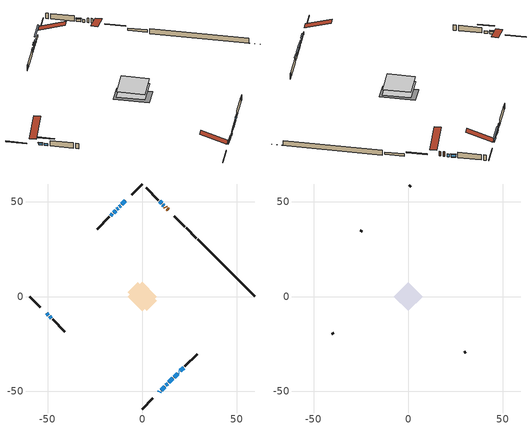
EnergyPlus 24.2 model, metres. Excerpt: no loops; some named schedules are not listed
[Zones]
conditioned space
 floor outside (Floor1 construction): -1.64,0 0,1.64 1.64,0 0,-1.64 z1.07
 floor adiabatic (Floor3 construction): -1.64,0 0,1.64 1.64,0 0,-1.64 z1.07
 floor adiabatic (AdiabaticFloorConstruction): -7.79,0 0,7.79 7.79,0 0,-7.79 z1.07
 floor foundation (Slab1 construction): -7.55,2.36 -2.36,7.55 7.55,-2.36 2.36,-7.55 z-1.24
 floor foundation (Slab2 construction): -1.64,0 0,1.64 1.64,0 0,-1.64 z-0.65
 wall outside (RimJoist1 construction): 0,-59.43 5.67,-53.76 / -59.43,0 -53.76,-5.67 / 0,59.43 -5.67,53.76 / 22.58,36.85 16.91,42.52 z1.07:1.37
 wall outside (AdiabaticWallConstruction 1): 13.64,45.79 13.14,46.29 / 12.48,46.95 12.07,47.36 z1.07:3.1
 wall outside (AdiabaticWallConstruction): 8.93,-50.5 9.33,-50.1 / 19.31,-40.12 19.47,-39.96 / 11.41,48.01 10.9,48.53 z1.07:2.29; 9.99,-49.44 11.85,-47.57 / -50.5,-8.93 -49.56,-9.87 z1.07:2.04; 12.51,-46.92 13.45,-45.98 z1.07:1.53; -8.93,50.49 -10.8,48.63 / 14.1,-45.33 16.19,-43.24 / 16.84,-42.59 18.66,-40.77 / -48.9,-10.52 -47.97,-11.46 / -11.46,47.97 -12.05,47.38 / -12.71,46.72 -13.39,46.04 z1.07:2.06; 10.25,49.18 9.11,50.31 z1.07:2.37; -14.05,45.38 -15.16,44.27 z1.07:3.13; -15.82,43.61 -16.75,42.68 z1.07:2.24; 20.12,-39.31 21.9,-37.53 z1.07:2.67
 wall outside (Wall1 construction): 22.56,-36.87 28.94,-30.48 / -47.31,-12.11 -40.93,-18.5 / -17.41,42.02 -23.79,35.64 / 8.46,50.97 2.07,57.36 z1.07:3.51
 wall foundation (FoundationWall1 construction): 29.21,30.22,-1.24 29.21,30.22,1.07 56.41,3.02,1.07 56.41,3.02,-1.13 59.43,0,-1.13 59.43,0,-1.24
 wall foundation (FoundationWall2 construction): 28.56,30.87 23.23,36.2 z-0.65:0.35
 window (WindowConstruction 9): 8.93,-50.49 9.33,-50.1 z1.07:2.29
 window (WindowConstruction 6): 9.99,-49.44 11.85,-47.57 z1.07:2.04
 window (WindowConstruction 7): 12.51,-46.92 13.45,-45.98 z1.07:1.53
 window (WindowConstruction 8): -50.49,-8.93 -49.56,-9.87 z1.07:2.04
 window (WindowConstruction 12): -8.93,50.49 -10.8,48.63 z1.07:2.06
 window (WindowConstruction 13): 14.1,-45.33 16.18,-43.24 z1.07:2.06
 window (WindowConstruction 14): 16.84,-42.59 18.66,-40.77 z1.07:2.06
 window (WindowConstruction 15): -48.9,-10.52 -47.97,-11.46 z1.07:2.06
 window (WindowConstruction 10): 19.31,-40.12 19.47,-39.96 z1.07:2.29
 window (WindowConstruction 11): 11.41,48.01 10.9,48.53 z1.07:2.29
 window (WindowConstruction): 10.25,49.18 9.11,50.31 z1.07:2.37
 window (WindowConstruction 1): -11.46,47.97 -12.05,47.38 z1.07:2.06
 window (WindowConstruction 2): -12.71,46.72 -13.39,46.04 z1.07:2.06
 window (WindowConstruction 3): -14.05,45.38 -15.16,44.27 z1.07:3.13
 window (WindowConstruction 4): -15.82,43.61 -16.75,42.68 z1.07:2.24
 window (WindowConstruction 5): 20.12,-39.3 21.9,-37.53 z1.07:2.67
 door (Door): 13.64,45.79 13.14,46.29 z1.07:3.1
 door (Door 1): 12.48,46.95 12.07,47.36 z1.07:3.1
 ceiling adiabatic (AdiabaticFloorConstruction): 0,-7.79 7.79,0 0,7.79 -7.79,0 z1.07
attic - vented
 floor to conditioned space (Floor2 construction Reversed): -7.62,0 0,7.62 7.62,0 0,-7.62 z3.51
 wall outside (Wall2 construction): 29.6,-29.83 30.36,-29.07 / -40.27,-19.16 -39.51,-19.92 / -24.45,34.98 -25.21,34.22 / 1.42,58.01 0.66,58.77 z1.07:3.51
 roof outside (Roof1 construction): 8.28,-51.15,3.51 0.86,-43.73,7.01 -1.1,-45.69,7.01 6.32,-53.11,3.51; -51.15,-8.28,3.51 -43.73,-0.86,7.01 -45.69,1.1,7.01 -53.11,-6.32,3.51; -8.28,51.15,3.51 -0.86,43.73,7.01 1.1,45.69,7.01 -6.32,53.11,3.51; 14.3,45.13,3.51 6.88,37.71,7.01 8.83,35.75,7.01 16.25,43.18,3.51
shading: 12,-47.43 9.85,-49.58 10.14,-49.87 12.29,-47.72 z2.24; 13.59,-45.84 12.37,-47.06 12.66,-47.35 13.88,-46.13 z1.73; -49.42,-10.01 -50.64,-8.79 -50.93,-9.08 -49.71,-10.3 z2.24; -12.67,46.76 -7.07,52.36 -7.36,52.65 -12.96,47.05 z4.7; 16.4,-43.03 13.89,-45.54 14.15,-45.8 16.66,-43.29 z2.36; 18.87,-40.56 16.63,-42.8 16.89,-43.06 19.13,-40.82 z2.36; -46.1,-13.32 -50.77,-8.66 -51.06,-8.95 -46.4,-13.62 z4.7; 8.97,50.46 10.39,49.04 10.68,49.33 9.26,50.75 z2.57; -12.19,47.24 -11.32,48.11 -11.61,48.4 -12.48,47.53 z2.26; -13.53,45.9 -12.57,46.86 -12.86,47.15 -13.82,46.19 z2.26; -15.3,44.13 -13.91,45.52 -14.2,45.81 -15.59,44.42 z3.33; -16.89,42.54 -15.68,43.75 -15.97,44.04 -17.18,42.83 z2.44; 22.04,-37.38 19.98,-39.45 20.27,-39.74 22.34,-37.68 z2.87
[Building]
Building 1: Terrain=Suburbs
[Site:Location]
Fredericton_NB: Latitude {deg}=45.87; Longitude {deg}=-66.54; Time Zone {hr}=-4; Elevation {m}=21; Keep Site Location Information=Yes
[Site:GroundTemperature:Shallow]
1.40444, -0.745387, -0.917552, 0.102649, 4.19819, 8.27465, 11.8087, 14.0475, 14.2377, 12.4168, 8.97287, 5.02146
[Site:WaterMainsTemperature]
Calculation Method=Schedule; Temperature Schedule=mains temperature schedule
[Material] Roughness=Rough; Thermal Absorptance=0.9
Name | Thickness {m} | Conductivity {W/m-K} | Density {kg/m3} | Specific Heat {J/kg-K} | Solar Absorptance | Visible Absorptance
asphalt or fiberglass shingles | 0.00635 | 0.162714 | 1121.4 | 1465.45 | 0.4 | 0.4
ceiling loosefill ins | 0.169333 | 0.0480833 | 16.02 | 1046.75 | 0.7 | 0.7
ceiling stud and cavity | 0.1397 | 0.0961662 | 65.682 | 1177.47 | 0.7 | 0.7
concrete 4.0 in. | 0.1016 | 1.803125 | 2242.8 | 837.4 | 0.7 | 0.7
concrete 8.0 in. | 0.2032 | 1.803125 | 2242.8 | 837.4 | 0.7 | 0.7
door material | 0.04445 | 0.327969 | 512.64 | 1214.23 | 0.7 | 0.7
door material 1 | 0.04445 | 0.0451087 | 512.64 | 1214.23 | 0.7 | 0.7
exterior vertical ins | 0.0460229 | 0.029427 | 32.04 | 1214.23 | 0.7 | 0.7
exterior vertical ins 1 | 0.0399503 | 0.029427 | 32.04 | 1214.23 | 0.7 | 0.7
floor covering | 0.0127 | 0.0433444 | 54.468 | 1339.84 | 0.6 | 0.6
floor rigid ins; rim joist rigid ins | 0.051816 | 0.029427 | 32.04 | 1214.23 | 0.7 | 0.7
floor rigid ins 1; wall rigid ins | 0.512978 | 0.029427 | 32.04 | 1214.23 | 0.7 | 0.7
floor stud and cavity | 0.1397 | 0.10195 | 92.3553 | 1139.71 | 0.7 | 0.7
floor stud and cavity 1 | 0.1397 | 0.123791 | 92.3553 | 1139.71 | 0.7 | 0.7
floor stud and cavity 2 | 0.1397 | 1.75129 | 37.0049 | 1207.88 | 0.7 | 0.7
furniture material conditioned space 1 | 0.1524 | 0.115458 | 640.8 | 1214.23 | 0.6 | 0.6
gypsum board | 0.0127 | 0.160291 | 801 | 837.4 | 0.6 | 0.6
gypsum board 1 | 0.0127 | 0.160291 | 801 | 837.4 | 0.7 | 0.7
osb sheathing 0.5 in. | 0.0127 | 0.115458 | 512.64 | 1214.23 | 0.7 | 0.7
osb sheathing 0.75 in. | 0.01905 | 0.115458 | 512.64 | 1214.23 | 0.7 | 0.7
osb sheathing 2.0 in. | 0.0508 | 0.115458 | 512.64 | 1214.23 | 0.7 | 0.7
rim joist stud and cavity | 0.0508 | 0.0413573 | 125.044 | 1163.47 | 0.6 | 0.6
wall stud and cavity | 0.1397 | 0.0934493 | 139.0536 | 1170.24 | 0.7 | 0.7
wall stud and cavity 1 | 0.0889 | 6.1454 | 50.32683 | 1063.81 | 0.6 | 0.6
wall stud and cavity 2 | 0.0889 | 0.380278 | 52.3479 | 1209.89 | 0.7 | 0.7
wall stud and cavity 3 | 0.0889 | 0.391764 | 83.0341 | 1211.67 | 0.7 | 0.7
wood siding | 0.0254 | 0.102417 | 544.68 | 1172.36 | 0.4 | 0.4
wood siding 1 | 0.00254 | 0.102417 | 544.68 | 1172.36 | 0.4 | 0.4
wood siding 2; wood siding 3; wood siding 4 | 0.0254 | 0.102417 | 544.68 | 1172.36 | 0.7 | 0.7
[WindowMaterial:SimpleGlazingSystem]
Name | U-Factor {W/m2-K} | Solar Heat Gain Coefficient
WindowMaterial | 2.91963 | 0.62
WindowMaterial 1 | 2.35751 | 0.52
WindowMaterial 10 | 2.29164 | 0.58
WindowMaterial 11 | 2.37681 | 0.52
WindowMaterial 12 | 2.35126 | 0.53
WindowMaterial 13 | 2.257005 | 0.57
WindowMaterial 14 | 2.274039 | 0.55
WindowMaterial 2 | 2.21328 | 0.6
WindowMaterial 3 | 2.98322 | 0.58
WindowMaterial 4 | 2.24224 | 0.57
WindowMaterial 5 | 2.05203 | 0.65
WindowMaterial 6 | 2.27915 | 0.55
WindowMaterial 7 | 2.35751 | 0.56
WindowMaterial 8 | 2.29505 | 0.58
WindowMaterial 9 | 2.70613 | 0.44
[Construction]
AdiabaticFloorConstruction: floor stud and cavity 2, floor rigid ins 1, osb sheathing 0.75 in., floor covering
AdiabaticWallConstruction: wood siding 3, wall rigid ins, wall stud and cavity 2, gypsum board
AdiabaticWallConstruction 1: wood siding 4, wall rigid ins, wall stud and cavity 2, gypsum board
Door: door material
Door 1: door material 1
Floor1 construction: floor stud and cavity, floor rigid ins, osb sheathing 0.75 in., floor covering
Floor2 construction Reversed: gypsum board, ceiling stud and cavity, ceiling loosefill ins
Floor3 construction: floor stud and cavity 1, floor rigid ins, osb sheathing 0.75 in., floor covering
FoundationWall1 construction; FoundationWall2 construction: concrete 8.0 in., gypsum board 1
furniture construction conditioned space 1: furniture material conditioned space 1
PartitionWallConstruction: gypsum board, wall stud and cavity 3, gypsum board
RimJoist1 construction: wood siding 2, rim joist rigid ins, osb sheathing 2.0 in., rim joist stud and cavity
Roof1 construction: asphalt or fiberglass shingles
Slab1 construction; Slab2 construction: concrete 4.0 in.
Wall1 construction: wood siding, osb sheathing 0.5 in., wall stud and cavity, gypsum board
Wall2 construction: wood siding 1, wall stud and cavity 1
WindowConstruction: WindowMaterial
WindowConstruction 1: WindowMaterial 1
WindowConstruction 10: WindowMaterial 9
WindowConstruction 11: WindowMaterial 10
WindowConstruction 12: WindowMaterial 11
WindowConstruction 13: WindowMaterial 12
WindowConstruction 14: WindowMaterial 13
WindowConstruction 15: WindowMaterial 14
WindowConstruction 2: WindowMaterial 2
WindowConstruction 3: WindowMaterial 3
WindowConstruction 4: WindowMaterial 4
WindowConstruction 5: WindowMaterial 5
WindowConstruction 6; WindowConstruction 8: WindowMaterial 6
WindowConstruction 7: WindowMaterial 7
WindowConstruction 9: WindowMaterial 8
[Zone] Multiplier=1; Part of Total Floor Area=Yes
Name | Volume {m3}
attic - vented | 65.9321
conditioned space | 544.6
[Space]
Name | Zone | Volume {m3}
attic - vented 1 | attic - vented | 65.9321
conditioned space 1 | conditioned space | 544.6
[ZoneInfiltration:EffectiveLeakageArea]
infil attic - vented 1: Zone or Space=attic - vented 1; Schedule=Always On Discrete; Effective Air Leakage Area {cm2}=4644; Stack Coefficient=0.000412827; Wind Coefficient=1.37279e-05
[ZoneMixing]
whole house fan mix: Zone or Space=attic - vented; Schedule=Always On Continuous; Design Flow Rate Calculation Method=Flow/Zone; Design Flow Rate {m3/s}=0; Source Zone or Space=conditioned space
[SurfaceProperty:ExposedFoundationPerimeter] Exposed Perimeter Calculation Method=TotalExposedPerimeter
Name | Total Exposed Perimeter {m}
Slab1 | 42.732
Slab2 | 7.52899
[InternalMass] Zone or ZoneList=conditioned space; Space or SpaceList=conditioned space 1
Name | Construction | Surface Area {m2}
furniture mass conditioned space 1 | furniture construction conditioned space 1 | 96.1962
partition wall mass | PartitionWallConstruction | 235.11
[Lights]
interior lighting: Zone or ZoneList or Space or SpaceList=conditioned space 1; Schedule=interior lighting schedule; Design Level Calculation Method=LightingLevel; Lighting Level {W}=343.2; Return Air Fraction=0; Fraction Radiant=0.6; Fraction Visible=0.2; Fraction Replaceable=1
[People]
occupants: Zone or ZoneList or Space or SpaceList=conditioned space 1; Number of People Schedule=occupants schedule; Number of People Calculation Method=People; Number of People=3; Fraction Radiant=0.314171; Sensible Heat Fraction=0.56303; Activity Level Schedule=occupants activity schedule; Carbon Dioxide Generation Rate {m3/s-W}=0; Enable ASHRAE 55 Comfort Warnings=No; Mean Radiant Temperature Calculation Type=EnclosureAveraged
[ElectricEquipment] Zone or ZoneList or Space or SpaceList=conditioned space 1; Design Level Calculation Method=EquipmentLevel
Name | Schedule | Design Level {W} | Fraction Latent | Fraction Radiant | Fraction Lost
clothes dryer | clothes dryer schedule | 140.772 | 0.015 | 0.081 | 0.85
clothes washer | clothes washer schedule | 32.1985 | 0.03 | 0.162 | 0.7
cooking range | cooking range schedule | 215.147 | 0.08 | 0.432 | 0.2
dishwasher | dishwasher schedule | 66.8632 | 0.3 | 0.18 | 0.4
fridge | fridge schedule | 72.9452 | 0 | 0.6 | 0
mech vent bath fan 0 | mech vent bath fan 0 schedule | 50.2 | 0 | 0 | 1
mech vent house fan | mech vent house fan schedule | 0 | 0 | 0 | 1
mech vent house fan cfis | mech vent house fan cfis schedule | 0 | 0 | 0 | 0
misc plug loads | misc plug loads schedule | 494.7 | 0.045 | 0.513 | 0.1
whole house fan | Always On Discrete | 0 | 0 | 0 | 1
[OtherEquipment] Zone or ZoneList or Space or SpaceList=conditioned space 1; Design Level Calculation Method=EquipmentLevel
Name | Fuel Type | Schedule | Design Level {W} | Fraction Latent | Fraction Radiant | Fraction Lost
clothes dryer 1 | Electricity | clothes dryer schedule | 0 | 0.015 | 0.081 | 0.85
cooking range 1 | Electricity | cooking range schedule | 0 | 0.08 | 0.432 | 0.2
general water use latent | None | general water use schedule | 62.594 | 1 | 0 | 0
general water use sensible | None | general water use schedule | -61.6891 | 0 | 0.6 | 0
mech vent house fan latent load | None | Always On Discrete | 0 | 1 | 0 | 0
mech vent house fan sensible load | None | Always On Discrete | 0 | 0 | 0 | 0
water heater energy adjustment1 | Electricity | Always On Discrete | 0.01 | 0 | 0 | 1
[ZoneInfiltration:DesignFlowRate] Zone or ZoneList or Space or SpaceList=conditioned space 1; Schedule=Always On Discrete; Design Flow Rate Calculation Method=Flow/Zone; Design Flow Rate {m3/s}=0
infil flow; natural vent flow; whole house fan flow
[Foundation:Kiva] Initial Indoor Air Temperature {C}=18; Wall Depth Below Slab {m}=0.2032; Custom Block X Position 1 {m}=0.2159; Custom Block Z Position 1 {m}=0
Name | Wall Height Above Grade {m} | Custom Block Material Name 1 | Custom Block Depth 1 {m}
Foundation Kiva 1 | 1.07 | exterior vertical ins | 2.30999
Foundation Kiva 2 | 0.350002 | exterior vertical ins 1 | 0.999988
[Foundation:Kiva:Settings]
Soil Conductivity {W/m-K}=0.849921; Soil Density {kg/m3}=1842.3; Soil Specific Heat {J/kg-K}=418.7; Ground Solar Absorptivity=0.9; Ground Thermal Absorptivity=0.9; Ground Surface Roughness {m}=0.03; Far-Field Width {m}=40; Deep-Ground Boundary Condition=ZeroFlux; Deep-Ground Depth {m}=40; Minimum Cell Dimension {m}=0.2; Maximum Cell Growth Coefficient=3; Simulation Timestep=Timestep
[Exterior:Lights]
exterior lighting: Schedule=exterior lighting schedule; Design Level {W}=75.6
[Schedule:Constant]
Name | Hourly Value
Always On Continuous; mech vent house fan schedule; mech vent house fan cfis schedule; Always On Discrete | 1
occupants activity schedule | 117.228
fridge schedule | 0
[Schedule:Week:Daily]
interior lighting schedule Week Rule - Jan1-Jan27: interior lighting schedule day, interior lighting schedule day, interior lighting schedule day, interior lighting schedule day, interior lighting schedule day, interior lighting schedule day, interior lighting schedule day, interior lighting schedule default day, interior lighting schedule default day, interior lighting schedule default day, interior lighting schedule default day, interior lighting schedule default day
interior lighting schedule Week Rule - Jan28-Feb3: interior lighting schedule day, interior lighting schedule day, interior lighting schedule day, interior lighting schedule day, interior lighting schedule day 1, interior lighting schedule day 1, interior lighting schedule day 1, interior lighting schedule default day, interior lighting schedule default day, interior lighting schedule default day, interior lighting schedule default day, interior lighting schedule default day
interior lighting schedule Week Rule - Feb4-Feb24: interior lighting schedule day 1, interior lighting schedule day 1, interior lighting schedule day 1, interior lighting schedule day 1, interior lighting schedule day 1, interior lighting schedule day 1, interior lighting schedule day 1, interior lighting schedule default day, interior lighting schedule default day, interior lighting schedule default day, interior lighting schedule default day, interior lighting schedule default day
interior lighting schedule Week Rule - Feb25-Mar3: interior lighting schedule day 1, interior lighting schedule day 1, interior lighting schedule day 1, interior lighting schedule day 1, interior lighting schedule day 2, interior lighting schedule day 2, interior lighting schedule day 2, interior lighting schedule default day, interior lighting schedule default day, interior lighting schedule default day, interior lighting schedule default day, interior lighting schedule default day
interior lighting schedule Week Rule - Mar4-Mar31: interior lighting schedule day 2, interior lighting schedule day 2, interior lighting schedule day 2, interior lighting schedule day 2, interior lighting schedule day 2, interior lighting schedule day 2, interior lighting schedule day 2, interior lighting schedule default day, interior lighting schedule default day, interior lighting schedule default day, interior lighting schedule default day, interior lighting schedule default day
interior lighting schedule Week Rule - Apr1-Apr28: interior lighting schedule day 3, interior lighting schedule day 3, interior lighting schedule day 3, interior lighting schedule day 3, interior lighting schedule day 3, interior lighting schedule day 3, interior lighting schedule day 3, interior lighting schedule default day, interior lighting schedule default day, interior lighting schedule default day, interior lighting schedule default day, interior lighting schedule default day
interior lighting schedule Week Rule - Apr29-May5: interior lighting schedule day 3, interior lighting schedule day 3, interior lighting schedule day 4, interior lighting schedule day 4, interior lighting schedule day 4, interior lighting schedule day 4, interior lighting schedule day 4, interior lighting schedule default day, interior lighting schedule default day, interior lighting schedule default day, interior lighting schedule default day, interior lighting schedule default day
interior lighting schedule Week Rule - May6-May26: interior lighting schedule day 4, interior lighting schedule day 4, interior lighting schedule day 4, interior lighting schedule day 4, interior lighting schedule day 4, interior lighting schedule day 4, interior lighting schedule day 4, interior lighting schedule default day, interior lighting schedule default day, interior lighting schedule default day, interior lighting schedule default day, interior lighting schedule default day
interior lighting schedule Week Rule - May27-Jun2: interior lighting schedule day 4, interior lighting schedule day 4, interior lighting schedule day 4, interior lighting schedule day 4, interior lighting schedule day 4, interior lighting schedule day 5, interior lighting schedule day 5, interior lighting schedule default day, interior lighting schedule default day, interior lighting schedule default day, interior lighting schedule default day, interior lighting schedule default day
interior lighting schedule Week Rule - Jun3-Jun30: interior lighting schedule day 5, interior lighting schedule day 5, interior lighting schedule day 5, interior lighting schedule day 5, interior lighting schedule day 5, interior lighting schedule day 5, interior lighting schedule day 5, interior lighting schedule default day, interior lighting schedule default day, interior lighting schedule default day, interior lighting schedule default day, interior lighting schedule default day
interior lighting schedule Week Rule - Jul1-Jul28: interior lighting schedule day 6, interior lighting schedule day 6, interior lighting schedule day 6, interior lighting schedule day 6, interior lighting schedule day 6, interior lighting schedule day 6, interior lighting schedule day 6, interior lighting schedule default day, interior lighting schedule default day, interior lighting schedule default day, interior lighting schedule default day, interior lighting schedule default day
interior lighting schedule Week Rule - Jul29-Aug4: interior lighting schedule day 6, interior lighting schedule day 6, interior lighting schedule day 6, interior lighting schedule day 7, interior lighting schedule day 7, interior lighting schedule day 7, interior lighting schedule day 7, interior lighting schedule default day, interior lighting schedule default day, interior lighting schedule default day, interior lighting schedule default day, interior lighting schedule default day
interior lighting schedule Week Rule - Aug5-Aug25: interior lighting schedule day 7, interior lighting schedule day 7, interior lighting schedule day 7, interior lighting schedule day 7, interior lighting schedule day 7, interior lighting schedule day 7, interior lighting schedule day 7, interior lighting schedule default day, interior lighting schedule default day, interior lighting schedule default day, interior lighting schedule default day, interior lighting schedule default day
interior lighting schedule Week Rule - Aug26-Sep1: interior lighting schedule day 7, interior lighting schedule day 7, interior lighting schedule day 7, interior lighting schedule day 7, interior lighting schedule day 7, interior lighting schedule day 7, interior lighting schedule day 8, interior lighting schedule default day, interior lighting schedule default day, interior lighting schedule default day, interior lighting schedule default day, interior lighting schedule default day
interior lighting schedule Week Rule - Sep2-Sep29: interior lighting schedule day 8, interior lighting schedule day 8, interior lighting schedule day 8, interior lighting schedule day 8, interior lighting schedule day 8, interior lighting schedule day 8, interior lighting schedule day 8, interior lighting schedule default day, interior lighting schedule default day, interior lighting schedule default day, interior lighting schedule default day, interior lighting schedule default day
interior lighting schedule Week Rule - Sep30-Oct6: interior lighting schedule day 8, interior lighting schedule day 9, interior lighting schedule day 9, interior lighting schedule day 9, interior lighting schedule day 9, interior lighting schedule day 9, interior lighting schedule day 9, interior lighting schedule default day, interior lighting schedule default day, interior lighting schedule default day, interior lighting schedule default day, interior lighting schedule default day
interior lighting schedule Week Rule - Oct7-Oct27: interior lighting schedule day 9, interior lighting schedule day 9, interior lighting schedule day 9, interior lighting schedule day 9, interior lighting schedule day 9, interior lighting schedule day 9, interior lighting schedule day 9, interior lighting schedule default day, interior lighting schedule default day, interior lighting schedule default day, interior lighting schedule default day, interior lighting schedule default day
interior lighting schedule Week Rule - Oct28-Nov3: interior lighting schedule day 9, interior lighting schedule day 9, interior lighting schedule day 9, interior lighting schedule day 9, interior lighting schedule day 10, interior lighting schedule day 10, interior lighting schedule day 10, interior lighting schedule default day, interior lighting schedule default day, interior lighting schedule default day, interior lighting schedule default day, interior lighting schedule default day
interior lighting schedule Week Rule - Nov4-Nov24: interior lighting schedule day 10, interior lighting schedule day 10, interior lighting schedule day 10, interior lighting schedule day 10, interior lighting schedule day 10, interior lighting schedule day 10, interior lighting schedule day 10, interior lighting schedule default day, interior lighting schedule default day, interior lighting schedule default day, interior lighting schedule default day, interior lighting schedule default day
interior lighting schedule Week Rule - Nov25-Dec1: interior lighting schedule day 10, interior lighting schedule day 10, interior lighting schedule day 10, interior lighting schedule day 10, interior lighting schedule day 10, interior lighting schedule day 10, interior lighting schedule day 11, interior lighting schedule default day, interior lighting schedule default day, interior lighting schedule default day, interior lighting schedule default day, interior lighting schedule default day
interior lighting schedule Week Rule - Dec2-Dec31: interior lighting schedule day 11, interior lighting schedule day 11, interior lighting schedule day 11, interior lighting schedule day 11, interior lighting schedule day 11, interior lighting schedule day 11, interior lighting schedule day 11, interior lighting schedule default day, interior lighting schedule default day, interior lighting schedule default day, interior lighting schedule default day, interior lighting schedule default day
occupants schedule Week Rule - Jan1-Dec31: occupants schedule day, occupants schedule day, occupants schedule day, occupants schedule day, occupants schedule day, occupants schedule day, occupants schedule day, occupants schedule default day, occupants schedule default day, occupants schedule default day, occupants schedule default day, occupants schedule default day
clothes dryer schedule Week Rule - Jan1-Dec31: clothes dryer schedule day, clothes dryer schedule day, clothes dryer schedule day, clothes dryer schedule day, clothes dryer schedule day, clothes dryer schedule day, clothes dryer schedule day, clothes dryer schedule default day, clothes dryer schedule default day, clothes dryer schedule default day, clothes dryer schedule default day, clothes dryer schedule default day
clothes washer schedule Week Rule - Jan1-Dec31: clothes washer schedule day, clothes washer schedule day, clothes washer schedule day, clothes washer schedule day, clothes washer schedule day, clothes washer schedule day, clothes washer schedule day, clothes washer schedule default day, clothes washer schedule default day, clothes washer schedule default day, clothes washer schedule default day, clothes washer schedule default day
cooking range schedule Week Rule - Jan1-Dec31: cooking range schedule day, cooking range schedule day, cooking range schedule day, cooking range schedule day, cooking range schedule day, cooking range schedule day, cooking range schedule day, cooking range schedule default day, cooking range schedule default day, cooking range schedule default day, cooking range schedule default day, cooking range schedule default day
dishwasher schedule Week Rule - Jan1-Dec31: dishwasher schedule day, dishwasher schedule day, dishwasher schedule day, dishwasher schedule day, dishwasher schedule day, dishwasher schedule day, dishwasher schedule day, dishwasher schedule default day, dishwasher schedule default day, dishwasher schedule default day, dishwasher schedule default day, dishwasher schedule default day
mech vent bath fan 0 schedule Week Rule - Jan1-Dec31: mech vent bath fan 0 schedule day, mech vent bath fan 0 schedule day, mech vent bath fan 0 schedule day, mech vent bath fan 0 schedule day, mech vent bath fan 0 schedule day, mech vent bath fan 0 schedule day, mech vent bath fan 0 schedule day, mech vent bath fan 0 schedule default day, mech vent bath fan 0 schedule default day, mech vent bath fan 0 schedule default day, mech vent bath fan 0 schedule default day, mech vent bath fan 0 schedule default day
misc plug loads schedule Week Rule - Jan1-Dec31: misc plug loads schedule day, misc plug loads schedule day, misc plug loads schedule day, misc plug loads schedule day, misc plug loads schedule day, misc plug loads schedule day, misc plug loads schedule day, misc plug loads schedule default day, misc plug loads schedule default day, misc plug loads schedule default day, misc plug loads schedule default day, misc plug loads schedule default day
general water use schedule Week Rule - Jan1-Dec31: general water use schedule day, general water use schedule day, general water use schedule day, general water use schedule day, general water use schedule day, general water use schedule day, general water use schedule day, general water use schedule default day, general water use schedule default day, general water use schedule default day, general water use schedule default day, general water use schedule default day
exterior lighting schedule Week Rule - Jan1-Jan27: exterior lighting schedule day, exterior lighting schedule day, exterior lighting schedule day, exterior lighting schedule day, exterior lighting schedule day, exterior lighting schedule day, exterior lighting schedule day, exterior lighting schedule default day, exterior lighting schedule default day, exterior lighting schedule default day, exterior lighting schedule default day, exterior lighting schedule default day
exterior lighting schedule Week Rule - Jan28-Feb3: exterior lighting schedule day, exterior lighting schedule day, exterior lighting schedule day, exterior lighting schedule day, exterior lighting schedule day 1, exterior lighting schedule day 1, exterior lighting schedule day 1, exterior lighting schedule default day, exterior lighting schedule default day, exterior lighting schedule default day, exterior lighting schedule default day, exterior lighting schedule default day
exterior lighting schedule Week Rule - Feb4-Feb24: exterior lighting schedule day 1, exterior lighting schedule day 1, exterior lighting schedule day 1, exterior lighting schedule day 1, exterior lighting schedule day 1, exterior lighting schedule day 1, exterior lighting schedule day 1, exterior lighting schedule default day, exterior lighting schedule default day, exterior lighting schedule default day, exterior lighting schedule default day, exterior lighting schedule default day
exterior lighting schedule Week Rule - Feb25-Mar3: exterior lighting schedule day 1, exterior lighting schedule day 1, exterior lighting schedule day 1, exterior lighting schedule day 1, exterior lighting schedule day 2, exterior lighting schedule day 2, exterior lighting schedule day 2, exterior lighting schedule default day, exterior lighting schedule default day, exterior lighting schedule default day, exterior lighting schedule default day, exterior lighting schedule default day
exterior lighting schedule Week Rule - Mar4-Mar31: exterior lighting schedule day 2, exterior lighting schedule day 2, exterior lighting schedule day 2, exterior lighting schedule day 2, exterior lighting schedule day 2, exterior lighting schedule day 2, exterior lighting schedule day 2, exterior lighting schedule default day, exterior lighting schedule default day, exterior lighting schedule default day, exterior lighting schedule default day, exterior lighting schedule default day
exterior lighting schedule Week Rule - Apr1-Apr28: exterior lighting schedule day 3, exterior lighting schedule day 3, exterior lighting schedule day 3, exterior lighting schedule day 3, exterior lighting schedule day 3, exterior lighting schedule day 3, exterior lighting schedule day 3, exterior lighting schedule default day, exterior lighting schedule default day, exterior lighting schedule default day, exterior lighting schedule default day, exterior lighting schedule default day
exterior lighting schedule Week Rule - Apr29-May5: exterior lighting schedule day 3, exterior lighting schedule day 3, exterior lighting schedule day 4, exterior lighting schedule day 4, exterior lighting schedule day 4, exterior lighting schedule day 4, exterior lighting schedule day 4, exterior lighting schedule default day, exterior lighting schedule default day, exterior lighting schedule default day, exterior lighting schedule default day, exterior lighting schedule default day
exterior lighting schedule Week Rule - May6-May26: exterior lighting schedule day 4, exterior lighting schedule day 4, exterior lighting schedule day 4, exterior lighting schedule day 4, exterior lighting schedule day 4, exterior lighting schedule day 4, exterior lighting schedule day 4, exterior lighting schedule default day, exterior lighting schedule default day, exterior lighting schedule default day, exterior lighting schedule default day, exterior lighting schedule default day
exterior lighting schedule Week Rule - May27-Jun2: exterior lighting schedule day 4, exterior lighting schedule day 4, exterior lighting schedule day 4, exterior lighting schedule day 4, exterior lighting schedule day 4, exterior lighting schedule day 5, exterior lighting schedule day 5, exterior lighting schedule default day, exterior lighting schedule default day, exterior lighting schedule default day, exterior lighting schedule default day, exterior lighting schedule default day
exterior lighting schedule Week Rule - Jun3-Jun30: exterior lighting schedule day 5, exterior lighting schedule day 5, exterior lighting schedule day 5, exterior lighting schedule day 5, exterior lighting schedule day 5, exterior lighting schedule day 5, exterior lighting schedule day 5, exterior lighting schedule default day, exterior lighting schedule default day, exterior lighting schedule default day, exterior lighting schedule default day, exterior lighting schedule default day
exterior lighting schedule Week Rule - Jul1-Jul28: exterior lighting schedule day 6, exterior lighting schedule day 6, exterior lighting schedule day 6, exterior lighting schedule day 6, exterior lighting schedule day 6, exterior lighting schedule day 6, exterior lighting schedule day 6, exterior lighting schedule default day, exterior lighting schedule default day, exterior lighting schedule default day, exterior lighting schedule default day, exterior lighting schedule default day
exterior lighting schedule Week Rule - Jul29-Aug4: exterior lighting schedule day 6, exterior lighting schedule day 6, exterior lighting schedule day 6, exterior lighting schedule day 7, exterior lighting schedule day 7, exterior lighting schedule day 7, exterior lighting schedule day 7, exterior lighting schedule default day, exterior lighting schedule default day, exterior lighting schedule default day, exterior lighting schedule default day, exterior lighting schedule default day
exterior lighting schedule Week Rule - Aug5-Aug25: exterior lighting schedule day 7, exterior lighting schedule day 7, exterior lighting schedule day 7, exterior lighting schedule day 7, exterior lighting schedule day 7, exterior lighting schedule day 7, exterior lighting schedule day 7, exterior lighting schedule default day, exterior lighting schedule default day, exterior lighting schedule default day, exterior lighting schedule default day, exterior lighting schedule default day
exterior lighting schedule Week Rule - Aug26-Sep1: exterior lighting schedule day 7, exterior lighting schedule day 7, exterior lighting schedule day 7, exterior lighting schedule day 7, exterior lighting schedule day 7, exterior lighting schedule day 7, exterior lighting schedule day 8, exterior lighting schedule default day, exterior lighting schedule default day, exterior lighting schedule default day, exterior lighting schedule default day, exterior lighting schedule default day
exterior lighting schedule Week Rule - Sep2-Sep29: exterior lighting schedule day 8, exterior lighting schedule day 8, exterior lighting schedule day 8, exterior lighting schedule day 8, exterior lighting schedule day 8, exterior lighting schedule day 8, exterior lighting schedule day 8, exterior lighting schedule default day, exterior lighting schedule default day, exterior lighting schedule default day, exterior lighting schedule default day, exterior lighting schedule default day
exterior lighting schedule Week Rule - Sep30-Oct6: exterior lighting schedule day 8, exterior lighting schedule day 9, exterior lighting schedule day 9, exterior lighting schedule day 9, exterior lighting schedule day 9, exterior lighting schedule day 9, exterior lighting schedule day 9, exterior lighting schedule default day, exterior lighting schedule default day, exterior lighting schedule default day, exterior lighting schedule default day, exterior lighting schedule default day
exterior lighting schedule Week Rule - Oct7-Oct27: exterior lighting schedule day 9, exterior lighting schedule day 9, exterior lighting schedule day 9, exterior lighting schedule day 9, exterior lighting schedule day 9, exterior lighting schedule day 9, exterior lighting schedule day 9, exterior lighting schedule default day, exterior lighting schedule default day, exterior lighting schedule default day, exterior lighting schedule default day, exterior lighting schedule default day
[Schedule:Year]
interior lighting schedule: interior lighting schedule Week Rule - Jan1-Jan27, 1, 1, 1, 27, interior lighting schedule Week Rule - Jan28-Feb3, 1, 28, 2, 3, interior lighting schedule Week Rule - Feb4-Feb24, 2, 4, 2, 24, interior lighting schedule Week Rule - Feb25-Mar3, 2, 25, 3, 3, interior lighting schedule Week Rule - Mar4-Mar31, 3, 4, 3, 31, interior lighting schedule Week Rule - Apr1-Apr28, 4, 1, 4, 28, interior lighting schedule Week Rule - Apr29-May5, 4, 29, 5, 5, interior lighting schedule Week Rule - May6-May26, 5, 6, 5, 26, interior lighting schedule Week Rule - May27-Jun2, 5, 27, 6, 2, interior lighting schedule Week Rule - Jun3-Jun30, 6, 3, 6, 30, interior lighting schedule Week Rule - Jul1-Jul28, 7, 1, 7, 28, interior lighting schedule Week Rule - Jul29-Aug4, 7, 29, 8, 4, interior lighting schedule Week Rule - Aug5-Aug25, 8, 5, 8, 25, interior lighting schedule Week Rule - Aug26-Sep1, 8, 26, 9, 1, interior lighting schedule Week Rule - Sep2-Sep29, 9, 2, 9, 29, interior lighting schedule Week Rule - Sep30-Oct6, 9, 30, 10, 6, interior lighting schedule Week Rule - Oct7-Oct27, 10, 7, 10, 27, interior lighting schedule Week Rule - Oct28-Nov3, 10, 28, 11, 3, interior lighting schedule Week Rule - Nov4-Nov24, 11, 4, 11, 24, interior lighting schedule Week Rule - Nov25-Dec1, 11, 25, 12, 1, interior lighting schedule Week Rule - Dec2-Dec31, 12, 2, 12, 31
occupants schedule: occupants schedule Week Rule - Jan1-Dec31, 1, 1, 12, 31
clothes dryer schedule: clothes dryer schedule Week Rule - Jan1-Dec31, 1, 1, 12, 31
clothes washer schedule: clothes washer schedule Week Rule - Jan1-Dec31, 1, 1, 12, 31
cooking range schedule: cooking range schedule Week Rule - Jan1-Dec31, 1, 1, 12, 31
dishwasher schedule: dishwasher schedule Week Rule - Jan1-Dec31, 1, 1, 12, 31
mech vent bath fan 0 schedule: mech vent bath fan 0 schedule Week Rule - Jan1-Dec31, 1, 1, 12, 31
misc plug loads schedule: misc plug loads schedule Week Rule - Jan1-Dec31, 1, 1, 12, 31
general water use schedule: general water use schedule Week Rule - Jan1-Dec31, 1, 1, 12, 31
exterior lighting schedule: exterior lighting schedule Week Rule - Jan1-Jan27, 1, 1, 1, 27, exterior lighting schedule Week Rule - Jan28-Feb3, 1, 28, 2, 3, exterior lighting schedule Week Rule - Feb4-Feb24, 2, 4, 2, 24, exterior lighting schedule Week Rule - Feb25-Mar3, 2, 25, 3, 3, exterior lighting schedule Week Rule - Mar4-Mar31, 3, 4, 3, 31, exterior lighting schedule Week Rule - Apr1-Apr28, 4, 1, 4, 28, exterior lighting schedule Week Rule - Apr29-May5, 4, 29, 5, 5, exterior lighting schedule Week Rule - May6-May26, 5, 6, 5, 26, exterior lighting schedule Week Rule - May27-Jun2, 5, 27, 6, 2, exterior lighting schedule Week Rule - Jun3-Jun30, 6, 3, 6, 30, exterior lighting schedule Week Rule - Jul1-Jul28, 7, 1, 7, 28, exterior lighting schedule Week Rule - Jul29-Aug4, 7, 29, 8, 4, exterior lighting schedule Week Rule - Aug5-Aug25, 8, 5, 8, 25, exterior lighting schedule Week Rule - Aug26-Sep1, 8, 26, 9, 1, exterior lighting schedule Week Rule - Sep2-Sep29, 9, 2, 9, 29, exterior lighting schedule Week Rule - Sep30-Oct6, 9, 30, 10, 6, exterior lighting schedule Week Rule - Oct7-Oct27, 10, 7, 10, 27, exterior lighting schedule Week Rule - Oct28-Nov3, 10, 28, 11, 3, exterior lighting schedule Week Rule - Nov4-Nov24, 11, 4, 11, 24, exterior lighting schedule Week Rule - Nov25-Dec1, 11, 25, 12, 1, exterior lighting schedule Week Rule - Dec2-Dec31, 12, 2, 12, 31
[Schedule:Compact]
mains temperature schedule: Through: 01/01, For: AllDays, Until: 24:00, 6.14222, Through: 01/02, For: AllDays, Until: 24:00, 6.07056, Through: 01/03, For: AllDays, Until: 24:00, 6.00056, Through: 01/04, For: AllDays, Until: 24:00, 5.93111, Through: 01/05, For: AllDays, Until: 24:00, 5.86333, Through: 01/06, For: AllDays, Until: 24:00, 5.79611, Through: 01/07, For: AllDays, Until: 24:00, 5.73056, Through: 01/08, For: AllDays, Until: 24:00, 5.66611, Through: 01/09, For: AllDays, Until: 24:00, 5.60278, Through: 01/10, For: AllDays, Until: 24:00, 5.54056, Through: 01/11, For: AllDays, Until: 24:00, 5.48, Through: 01/12, For: AllDays, Until: 24:00, 5.42056, Through: 01/13, For: AllDays, Until: 24:00, 5.36222, Through: 01/14, For: AllDays, Until: 24:00, 5.30556, Through: 01/15, For: AllDays, Until: 24:00, 5.25, Through: 01/16, For: AllDays, Until: 24:00, 5.19611, Through: 01/17, For: AllDays, Until: 24:00, 5.14333, Through: 01/18, For: AllDays, Until: 24:00, 5.09167, Through: 01/19, For: AllDays, Until: 24:00, 5.04167, Through: 01/20, For: AllDays, Until: 24:00, 4.99333, Through: 01/21, For: AllDays, Until: 24:00, 4.94611, Through: 01/22, For: AllDays, Until: 24:00, 4.90056, Through: 01/23, For: AllDays, Until: 24:00, 4.85611, Through: 01/24, For: AllDays, Until: 24:00, 4.81389, Through: 01/25, For: AllDays, Until: 24:00, 4.77222, Through: 01/26, For: AllDays, Until: 24:00, 4.73278, Through: 01/27, For: AllDays, Until: 24:00, 4.69444, Through: 01/28, For: AllDays, Until: 24:00, 4.65778, Through: 01/29, For: AllDays, Until: 24:00, 4.62278, Through: 01/30, For: AllDays, Until: 24:00, 4.58889, Through: 01/31, For: AllDays, Until: 24:00, 4.55667, Through: 02/01, For: AllDays, Until: 24:00, 4.52611, Through: 02/02, For: AllDays, Until: 24:00, 4.49722, Through: 02/03, For: AllDays, Until: 24:00, 4.47, Through: 02/04, For: AllDays, Until: 24:00, 4.44389, Through: 02/05, For: AllDays, Until: 24:00, 4.42, Through: 02/06, For: AllDays, Until: 24:00, 4.39722, Through: 02/07, For: AllDays, Until: 24:00, 4.37611, Through: 02/08, For: AllDays, Until: 24:00, 4.35722, Through: 02/09, For: AllDays, Until: 24:00, 4.33944, Through: 02/10, For: AllDays, Until: 24:00, 4.32333, Through: 02/11, For: AllDays, Until: 24:00, 4.30889, Through: 02/12, For: AllDays, Until: 24:00, 4.29556, Through: 02/13, For: AllDays, Until: 24:00, 4.28444, Through: 02/14, For: AllDays, Until: 24:00, 4.275, Through: 02/15, For: AllDays, Until: 24:00, 4.26722, Through: 02/16, For: AllDays, Until: 24:00, 4.26056, Through: 02/17, For: AllDays, Until: 24:00, 4.25611, Through: 02/18, For: AllDays, Until: 24:00, 4.25333, Through: 02/19, For: AllDays, Until: 24:00, 4.25167, Through: 02/20, For: AllDays, Until: 24:00, 4.25222, Through: 02/21, For: AllDays, Until: 24:00, 4.25389, Through: 02/22, For: AllDays, Until: 24:00, 4.25778, Through: 02/23, For: AllDays, Until: 24:00, 4.26278, Through: 02/24, For: AllDays, Until: 24:00, 4.27, Through: 02/25, For: AllDays, Until: 24:00, 4.27833, Through: 02/26, For: AllDays, Until: 24:00, 4.28889, Through: 02/27, For: AllDays, Until: 24:00, 4.30056, Through: 02/28, For: AllDays, Until: 24:00, 4.31389, Through: 03/01, For: AllDays, Until: 24:00, 4.32944, Through: 03/02, For: AllDays, Until: 24:00, 4.34611, Through: 03/03, For: AllDays, Until: 24:00, 4.36444, Through: 03/04, For: AllDays, Until: 24:00, 4.38444, Through: 03/05, For: AllDays, Until: 24:00, 4.40611, Through: 03/06, For: AllDays, Until: 24:00, 4.42944, Through: 03/07, For: AllDays, Until: 24:00, 4.45389, Through: 03/08, For: AllDays, Until: 24:00, 4.48056, Through: 03/09, For: AllDays, Until: 24:00, 4.50833, Through: 03/10, For: AllDays, Until: 24:00, 4.53778, Through: 03/11, For: AllDays, Until: 24:00, 4.56889, Through: 03/12, For: AllDays, Until: 24:00, 4.60167, Through: 03/13, For: AllDays, Until: 24:00, 4.63611, Through: 03/14, For: AllDays, Until: 24:00, 4.67167, Through: 03/15, For: AllDays, Until: 24:00, 4.70889, Through: 03/16, For: AllDays, Until: 24:00, 4.74778, Through: 03/17, For: AllDays, Until: 24:00, 4.78833, Through: 03/18, For: AllDays, Until: 24:00, 4.83, Through: 03/19, For: AllDays, Until: 24:00, 4.87333, Through: 03/20, For: AllDays, Until: 24:00, 4.91833, Through: 03/21, For: AllDays, Until: 24:00, 4.96444, Through: 03/22, For: AllDays, Until: 24:00, 5.01222, Through: 03/23, For: AllDays, Until: 24:00, 5.06111, Through: 03/24, For: AllDays, Until: 24:00, 5.11167, Through: 03/25, For: AllDays, Until: 24:00, 5.16389, Through: 03/26, For: AllDays, Until: 24:00, 5.21722, Through: 03/27, For: AllDays, Until: 24:00, 5.27167, Through: 03/28, For: AllDays, Until: 24:00, 5.32778, Through: 03/29, For: AllDays, Until: 24:00, 5.385, Through: 03/30, For: AllDays, Until: 24:00, 5.44389, Through: 03/31, For: AllDays, Until: 24:00, 5.50333, Through: 04/01, For: AllDays, Until: 24:00, 5.565, Through: 04/02, For: AllDays, Until: 24:00, 5.62722, Through: 04/03, For: AllDays, Until: 24:00, 5.69111, Through: 04/04, For: AllDays, Until: 24:00, 5.75611, Through: 04/05, For: AllDays, Until: 24:00, 5.82222, Through: 04/06, For: AllDays, Until: 24:00, 5.88944, Through: 04/07, For: AllDays, Until: 24:00, 5.95833, Through: 04/08, For: AllDays, Until: 24:00, 6.02778, Through: 04/09, For: AllDays, Until: 24:00, 6.09833, Through: 04/10, For: AllDays, Until: 24:00, 6.17056, Through: 04/11, For: AllDays, Until: 24:00, 6.24333, Through: 04/12, For: AllDays, Until: 24:00, 6.31778, Through: 04/13, For: AllDays, Until: 24:00, 6.39278, Through: 04/14, For: AllDays, Until: 24:00, 6.46889, Through: 04/15, For: AllDays, Until: 24:00, 6.54611, Through: 04/16, For: AllDays, Until: 24:00, 6.62389, Through: 04/17, For: AllDays, Until: 24:00, 6.70278, Through: 04/18, For: AllDays, Until: 24:00, 6.78278, Through: 04/19, For: AllDays, Until: 24:00, 6.86389, Through: 04/20, For: AllDays, Until: 24:00, 6.94556, Through: 04/21, For: AllDays, Until: 24:00, 7.02833, Through: 04/22, For: AllDays, Until: 24:00, 7.11167, Through: 04/23, For: AllDays, Until: 24:00, 7.19556, Through: 04/24, For: AllDays, Until: 24:00, 7.28056, Through: 04/25, For: AllDays, Until: 24:00, 7.36667, Through: 04/26, For: AllDays, Until: 24:00, 7.45333, Through: 04/27, For: AllDays, Until: 24:00, 7.54056, Through: 04/28, For: AllDays, Until: 24:00, 7.62833, Through: 04/29, For: AllDays, Until: 24:00, 7.71667, Through: 04/30, For: AllDays, Until: 24:00, 7.80611, Through: 05/01, For: AllDays, Until: 24:00, 7.89556, Through: 05/02, For: AllDays, Until: 24:00, 7.98611, Through: 05/03, For: AllDays, Until: 24:00, 8.07667, Through: 05/04, For: AllDays, Until: 24:00, 8.16833, Through: 05/05, For: AllDays, Until: 24:00, 8.26, Through: 05/06, For: AllDays, Until: 24:00, 8.35222, Through: 05/07, For: AllDays, Until: 24:00, 8.445, Through: 05/08, For: AllDays, Until: 24:00, 8.53833, Through: 05/09, For: AllDays, Until: 24:00, 8.63222, Through: 05/10, For: AllDays, Until: 24:00, 8.72611, Through: 05/11, For: AllDays, Until: 24:00, 8.82, Through: 05/12, For: AllDays, Until: 24:00, 8.915, Through: 05/13, For: AllDays, Until: 24:00, 9.00944, Through: 05/14, For: AllDays, Until: 24:00, 9.10444, Through: 05/15, For: AllDays, Until: 24:00, 9.2, Through: 05/16, For: AllDays, Until: 24:00, 9.29556, Through: 05/17, For: AllDays, Until: 24:00, 9.39111, Through: 05/18, For: AllDays, Until: 24:00, 9.48667, Through: 05/19, For: AllDays, Until: 24:00, 9.58278, Through: 05/20, For: AllDays, Until: 24:00, 9.67889, Through: 05/21, For: AllDays, Until: 24:00, 9.77444, Through: 05/22, For: AllDays, Until: 24:00, 9.87056, Through: 05/23, For: AllDays, Until: 24:00, 9.96667, Through: 05/24, For: AllDays, Until: 24:00, 10.0628, Through: 05/25, For: AllDays, Until: 24:00, 10.1583, Through: 05/26, For: AllDays, Until: 24:00, 10.2544, Through: 05/27, For: AllDays, Until: 24:00, 10.35, Through: 05/28, For: AllDays, Until: 24:00, 10.4456, Through: 05/29, For: AllDays, Until: 24:00, 10.5406, Through: 05/30, For: AllDays, Until: 24:00, 10.6361, Through: 05/31, For: AllDays, Until: 24:00, 10.7306, Through: 06/01, For: AllDays, Until: 24:00, 10.8256, Through: 06/02, For: AllDays, Until: 24:00, 10.92, Through: 06/03, For: AllDays, Until: 24:00, 11.0139, Through: 06/04, For: AllDays, Until: 24:00, 11.1072, Through: 06/05, For: AllDays, Until: 24:00, 11.2006, Through: 06/06, For: AllDays, Until: 24:00, 11.2933, Through: 06/07, For: AllDays, Until: 24:00, 11.3861, Through: 06/08, For: AllDays, Until: 24:00, 11.4778, Through: 06/09, For: AllDays, Until: 24:00, 11.5694, Through: 06/10, For: AllDays, Until: 24:00, 11.6606, Through: 06/11, For: AllDays, Until: 24:00, 11.7506, Through: 06/12, For: AllDays, Until: 24:00, 11.8406, Through: 06/13, For: AllDays, Until: 24:00, 11.93, Through: 06/14, For: AllDays, Until: 24:00, 12.0183, Through: 06/15, For: AllDays, Until: 24:00, 12.1067, Through: 06/16, For: AllDays, Until: 24:00, 12.1939, Through: 06/17, For: AllDays, Until: 24:00, 12.2806, Through: 06/18, For: AllDays, Until: 24:00, 12.3661, Through: 06/19, For: AllDays, Until: 24:00, 12.4517, Through: 06/20, For: AllDays, Until: 24:00, 12.5356, Through: 06/21, For: AllDays, Until: 24:00, 12.6194, Through: 06/22, For: AllDays, Until: 24:00, 12.7022, Through: 06/23, For: AllDays, Until: 24:00, 12.7839, Through: 06/24, For: AllDays, Until: 24:00, 12.865, Through: 06/25, For: AllDays, Until: 24:00, 12.945, Through: 06/26, For: AllDays, Until: 24:00, 13.0244, Through: 06/27, For: AllDays, Until: 24:00, 13.1028, Through: 06/28, For: AllDays, Until: 24:00, 13.18, Through: 06/29, For: AllDays, Until: 24:00, 13.2561, Through: 06/30, For: AllDays, Until: 24:00, 13.3311, Through: 07/01, For: AllDays, Until: 24:00, 13.4056, Through: 07/02, For: AllDays, Until: 24:00, 13.4789, Through: 07/03, For: AllDays, Until: 24:00, 13.5511, Through: 07/04, For: AllDays, Until: 24:00, 13.6217, Through: 07/05, For: AllDays, Until: 24:00, 13.6917, Through: 07/06, For: AllDays, Until: 24:00, 13.7606, Through: 07/07, For: AllDays, Until: 24:00, 13.8278, Through: 07/08, For: AllDays, Until: 24:00, 13.8944, Through: 07/09, For: AllDays, Until: 24:00, 13.9594, Through: 07/10, For: AllDays, Until: 24:00, 14.0233, Through: 07/11, For: AllDays, Until: 24:00, 14.0861, Through: 07/12, For: AllDays, Until: 24:00, 14.1478, Through: 07/13, For: AllDays, Until: 24:00, 14.2078, Through: 07/14, For: AllDays, Until: 24:00, 14.2667, Through: 07/15, For: AllDays, Until: 24:00, 14.3244, Through: 07/16, For: AllDays, Until: 24:00, 14.3806, Through: 07/17, For: AllDays, Until: 24:00, 14.4356, Through: 07/18, For: AllDays, Until: 24:00, 14.4889, Through: 07/19, For: AllDays, Until: 24:00, 14.5411, Through: 07/20, For: AllDays, Until: 24:00, 14.5917, Through: 07/21, For: AllDays, Until: 24:00, 14.6411, Through: 07/22, For: AllDays, Until: 24:00, 14.6889, Through: 07/23, For: AllDays, Until: 24:00, 14.7356, Through: 07/24, For: AllDays, Until: 24:00, 14.7806, Through: 07/25, For: AllDays, Until: 24:00, 14.8239, Through: 07/26, For: AllDays, Until: 24:00, 14.8661, Through: 07/27, For: AllDays, Until: 24:00, 14.9067, Through: 07/28, For: AllDays, Until: 24:00, 14.9456, Through: 07/29, For: AllDays, Until: 24:00, 14.9833, Through: 07/30, For: AllDays, Until: 24:00, 15.0194, Through: 07/31, For: AllDays, Until: 24:00, 15.0539, Through: 08/01, For: AllDays, Until: 24:00, 15.0867, Through: 08/02, For: AllDays, Until: 24:00, 15.1183, Through: 08/03, For: AllDays, Until: 24:00, 15.1483, Through: 08/04, For: AllDays, Until: 24:00, 15.1761, Through: 08/05, For: AllDays, Until: 24:00, 15.2028, Through: 08/06, For: AllDays, Until: 24:00, 15.2283, Through: 08/07, For: AllDays, Until: 24:00, 15.2517, Through: 08/08, For: AllDays, Until: 24:00, 15.2733, Through: 08/09, For: AllDays, Until: 24:00, 15.2939, Through: 08/10, For: AllDays, Until: 24:00, 15.3122, Through: 08/11, For: AllDays, Until: 24:00, 15.3294, Through: 08/12, For: AllDays, Until: 24:00, 15.345, Through: 08/13, For: AllDays, Until: 24:00, 15.3583, Through: 08/14, For: AllDays, Until: 24:00, 15.3706, Through: 08/15, For: AllDays, Until: 24:00, 15.3811, Through: 08/16, For: AllDays, Until: 24:00, 15.39, Through: 08/17, For: AllDays, Until: 24:00, 15.3972, Through: 08/18, For: AllDays, Until: 24:00, 15.4028, Through: 08/19, For: AllDays, Until: 24:00, 15.4067, Through: 08/20, For: AllDays, Until: 24:00, 15.4089, Through: 08/21, For: AllDays, Until: 24:00, 15.4094, Through: 08/22, For: AllDays, Until: 24:00, 15.4083, Through: 08/23, For: AllDays, Until: 24:00, 15.4056, Through: 08/24, For: AllDays, Until: 24:00, 15.4017, Through: 08/25, For: AllDays, Until: 24:00, 15.3956, Through: 08/26, For: AllDays, Until: 24:00, 15.3878, Through: 08/27, For: AllDays, Until: 24:00, 15.3783, Through: 08/28, For: AllDays, Until: 24:00, 15.3672, Through: 08/29, For: AllDays, Until: 24:00, 15.355, Through: 08/30, For: AllDays, Until: 24:00, 15.3406, Through: 08/31, For: AllDays, Until: 24:00, 15.325, Through: 09/01, For: AllDays, Until: 24:00, 15.3072, Through: 09/02, For: AllDays, Until: 24:00, 15.2883, Through: 09/03, For: AllDays, Until: 24:00, 15.2678, Through: 09/04, For: AllDays, Until: 24:00, 15.245, Through: 09/05, For: AllDays, Until: 24:00, 15.2211, Through: 09/06, For: AllDays, Until: 24:00, 15.1956, Through: 09/07, For: AllDays, Until: 24:00, 15.1689, Through: 09/08, For: AllDays, Until: 24:00, 15.14, Through: 09/09, For: AllDays, Until: 24:00, 15.1094, Through: 09/10, For: AllDays, Until: 24:00, 15.0778, Through: 09/11, For: AllDays, Until: 24:00, 15.0444, Through: 09/12, For: AllDays, Until: 24:00, 15.0094, Through: 09/13, For: AllDays, Until: 24:00, 14.9728, Through: 09/14, For: AllDays, Until: 24:00, 14.935, Through: 09/15, For: AllDays, Until: 24:00, 14.8956, Through: 09/16, For: AllDays, Until: 24:00, 14.8544, Through: 09/17, For: AllDays, Until: 24:00, 14.8122, Through: 09/18, For: AllDays, Until: 24:00, 14.7683, Through: 09/19, For: AllDays, Until: 24:00, 14.7228, Through: 09/20, For: AllDays, Until: 24:00, 14.6756, Through: 09/21, For: AllDays, Until: 24:00, 14.6278, Through: 09/22, For: AllDays, Until: 24:00, 14.5778, Through: 09/23, For: AllDays, Until: 24:00, 14.5267, Through: 09/24, For: AllDays, Until: 24:00, 14.4739, Through: 09/25, For: AllDays, Until: 24:00, 14.42, Through: 09/26, For: AllDays, Until: 24:00, 14.365, Through: 09/27, For: AllDays, Until: 24:00, 14.3083, Through: 09/28, For: AllDays, Until: 24:00, 14.2506, Through: 09/29, For: AllDays, Until: 24:00, 14.1911, Through: 09/30, For: AllDays, Until: 24:00, 14.1306, Through: 10/01, For: AllDays, Until: 24:00, 14.0689, Through: 10/02, For: AllDays, Until: 24:00, 14.0056, Through: 10/03, For: AllDays, Until: 24:00, 13.9417, Through: 10/04, For: AllDays, Until: 24:00, 13.8761, Through: 10/05, For: AllDays, Until: 24:00, 13.8094, Through: 10/06, For: AllDays, Until: 24:00, 13.7417, Through: 10/07, For: AllDays, Until: 24:00, 13.6722, Through: 10/08, For: AllDays, Until: 24:00, 13.6022, Through: 10/09, For: AllDays, Until: 24:00, 13.5311, Through: 10/10, For: AllDays, Until: 24:00, 13.4583, Through: 10/11, For: AllDays, Until: 24:00, 13.385, Through: 10/12, For: AllDays, Until: 24:00, 13.3106, Through: 10/13, For: AllDays, Until: 24:00, 13.235, Through: 10/14, For: AllDays, Until: 24:00, 13.1583, Through: 10/15, For: AllDays, Until: 24:00, 13.0806, Through: 10/16, For: AllDays, Until: 24:00, 13.0022, Through: 10/17, For: AllDays, Until: 24:00, 12.9228, Through: 10/18, For: AllDays, Until: 24:00, 12.8428, Through: 10/19, For: AllDays, Until: 24:00, 12.7611, Through: 10/20, For: AllDays, Until: 24:00, 12.6789, Through: 10/21, For: AllDays, Until: 24:00, 12.5961, Through: 10/22, For: AllDays, Until: 24:00, 12.5122, Through: 10/23, For: AllDays, Until: 24:00, 12.4278, Through: 10/24, For: AllDays, Until: 24:00, 12.3422, Through: 10/25, For: AllDays, Until: 24:00, 12.2561, Through: 10/26, For: AllDays, Until: 24:00, 12.1694, Through: 10/27, For: AllDays, Until: 24:00, 12.0822, Through: 10/28, For: AllDays, Until: 24:00, 11.9939, Through: 10/29, For: AllDays, Until: 24:00, 11.905, Through: 10/30, For: AllDays, Until: 24:00, 11.8156, Through: 10/31, For: AllDays, Until: 24:00, 11.7256, Through: 11/01, For: AllDays, Until: 24:00, 11.635, Through: 11/02, For: AllDays, Until: 24:00, 11.5439, Through: 11/03, For: AllDays, Until: 24:00, 11.4522, Through: 11/04, For: AllDays, Until: 24:00, 11.36, Through: 11/05, For: AllDays, Until: 24:00, 11.2678, Through: 11/06, For: AllDays, Until: 24:00, 11.1744, Through: 11/07, For: AllDays, Until: 24:00, 11.0811, Through: 11/08, For: AllDays, Until: 24:00, 10.9878, Through: 11/09, For: AllDays, Until: 24:00, 10.8933, Through: 11/10, For: AllDays, Until: 24:00, 10.7989, Through: 11/11, For: AllDays, Until: 24:00, 10.7044, Through: 11/12, For: AllDays, Until: 24:00, 10.6094, Through: 11/13, For: AllDays, Until: 24:00, 10.5144, Through: 11/14, For: AllDays, Until: 24:00, 10.4189, Through: 11/15, For: AllDays, Until: 24:00, 10.3233, Through: 11/16, For: AllDays, Until: 24:00, 10.2278, Through: 11/17, For: AllDays, Until: 24:00, 10.1317, Through: 11/18, For: AllDays, Until: 24:00, 10.0361, Through: 11/19, For: AllDays, Until: 24:00, 9.94, Through: 11/20, For: AllDays, Until: 24:00, 9.84389, Through: 11/21, For: AllDays, Until: 24:00, 9.74778, Through: 11/22, For: AllDays, Until: 24:00, 9.65222, Through: 11/23, For: AllDays, Until: 24:00, 9.55611, Through: 11/24, For: AllDays, Until: 24:00, 9.46, Through: 11/25, For: AllDays, Until: 24:00, 9.36444, Through: 11/26, For: AllDays, Until: 24:00, 9.26889, Through: 11/27, For: AllDays, Until: 24:00, 9.17333, Through: 11/28, For: AllDays, Until: 24:00, 9.07833, Through: 11/29, For: AllDays, Until: 24:00, 8.98333, Through: 11/30, For: AllDays, Until: 24:00, 8.88833, Through: 12/01, For: AllDays, Until: 24:00, 8.79389, Through: 12/02, For: AllDays, Until: 24:00, 8.7, Through: 12/03, For: AllDays, Until: 24:00, 8.60611, Through: 12/04, For: AllDays, Until: 24:00, 8.51222, Through: 12/05, For: AllDays, Until: 24:00, 8.41944, Through: 12/06, For: AllDays, Until: 24:00, 8.32667, Through: 12/07, For: AllDays, Until: 24:00, 8.23444, Through: 12/08, For: AllDays, Until: 24:00, 8.14278, Through: 12/09, For: AllDays, Until: 24:00, 8.05167, Through: 12/10, For: AllDays, Until: 24:00, 7.96056, Through: 12/11, For: AllDays, Until: 24:00, 7.87056, Through: 12/12, For: AllDays, Until: 24:00, 7.78111, Through: 12/13, For: AllDays, Until: 24:00, 7.69222, Through: 12/14, For: AllDays, Until: 24:00, 7.60333, Through: 12/15, For: AllDays, Until: 24:00, 7.51611, Through: 12/16, For: AllDays, Until: 24:00, 7.42889, Through: 12/17, For: AllDays, Until: 24:00, 7.34278, Through: 12/18, For: AllDays, Until: 24:00, 7.25722, Through: 12/19, For: AllDays, Until: 24:00, 7.17222, Through: 12/20, For: AllDays, Until: 24:00, 7.08833, Through: 12/21, For: AllDays, Until: 24:00, 7.005, Through: 12/22, For: AllDays, Until: 24:00, 6.92278, Through: 12/23, For: AllDays, Until: 24:00, 6.84111, Through: 12/24, For: AllDays, Until: 24:00, 6.76056, Through: 12/25, For: AllDays, Until: 24:00, 6.68111, Through: 12/26, For: AllDays, Until: 24:00, 6.60222, Through: 12/27, For: AllDays, Until: 24:00, 6.52444, Through: 12/28, For: AllDays, Until: 24:00, 6.44722, Through: 12/29, For: AllDays, Until: 24:00, 6.37167, Through: 12/30, For: AllDays, Until: 24:00, 6.29667, Through: 12/31, For: AllDays, Until: 24:00, 6.22278
